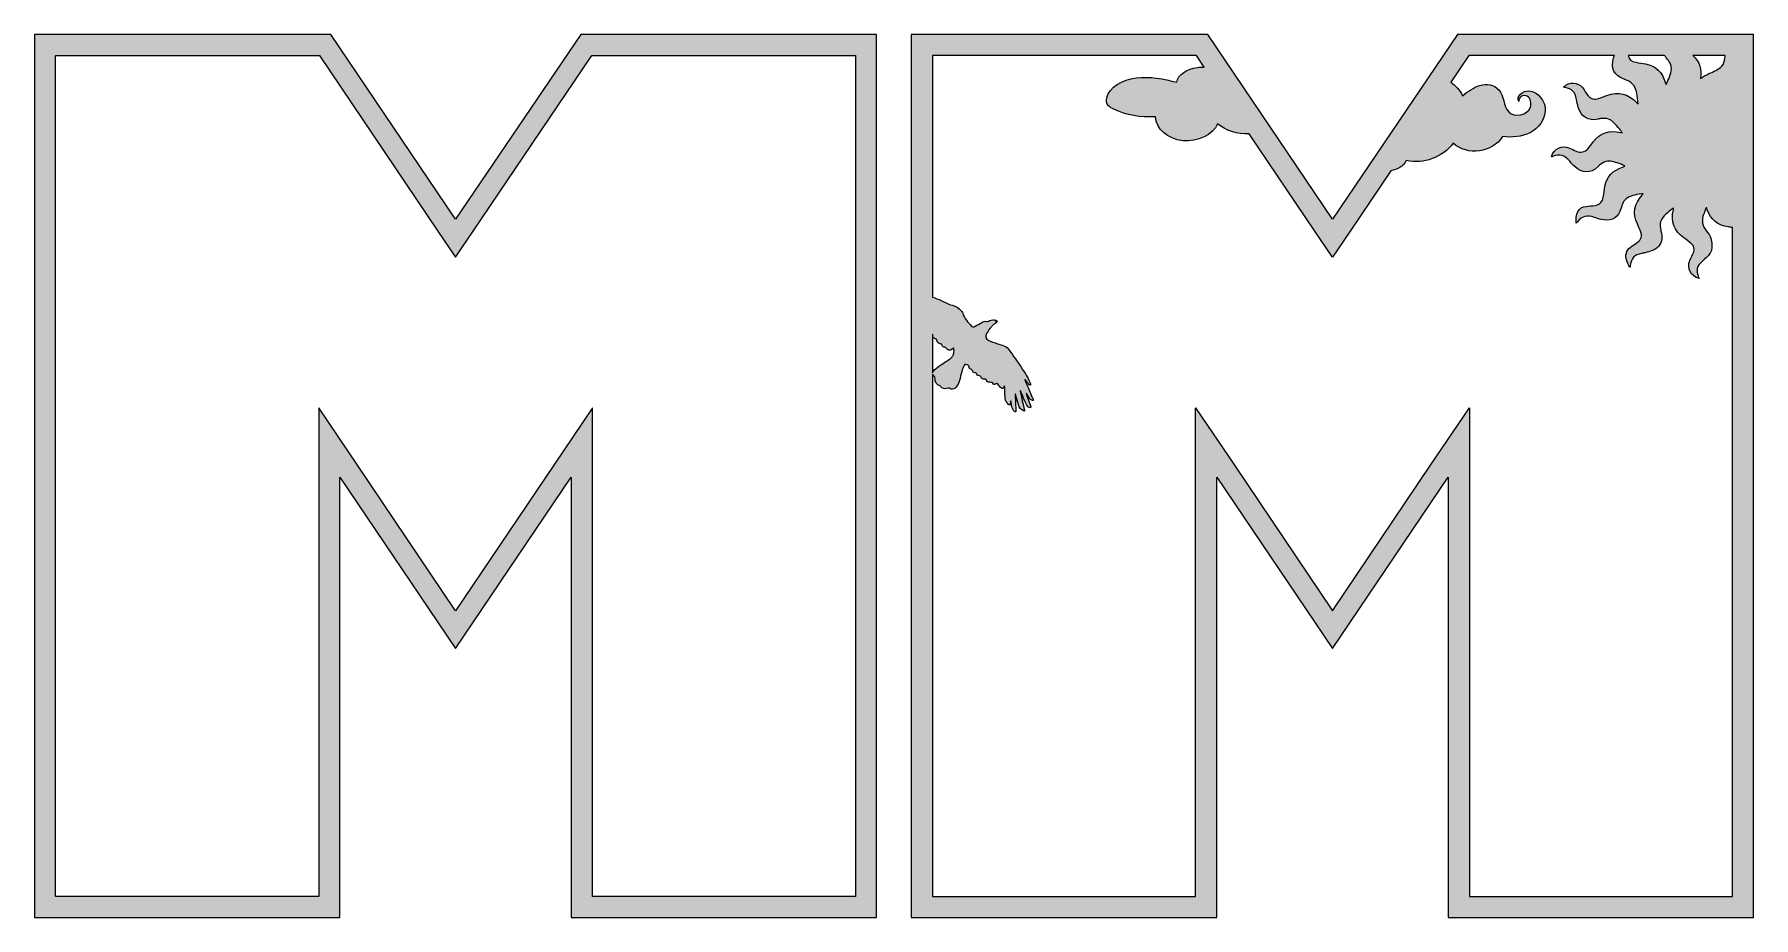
# Model space of a CAD drawing. Header units: millimetres. Extents: x 4 to 767, y -289 to -29.
# Drawn here: x 519.4 to 766.5, y -288.7 to -161.7 of the extents above; entities that cross this region are included whole.
import ezdxf

# ---------------------------------------------------------------- set-up
doc = ezdxf.new("R2010")
doc.units = ezdxf.units.MM
doc.header["$MEASUREMENT"] = 0
doc.layers.add('Layer 1', color=7, linetype='Continuous')
doc.layers.add('Layer 12', color=7, linetype='Continuous')

msp = doc.modelspace()

# ---------------------------------------------------------------- hatches: boundary and pattern name
at = {"layer": 'Layer 1'}
h = msp.add_hatch(color=1, dxfattribs=at)
h.dxf.hatch_style = 2
h.paths.add_polyline_path([(724, -161.7), (706, -188.26), (688.08, -161.7), (645.46, -161.7), (645.46, -288.69), (689.37, -288.69), (689.37, -225.36), (706, -250.01), (722.63, -225.36), (722.63, -288.69), (766.54, -288.69), (766.54, -161.7)])
edge = h.paths.add_edge_path()
edge.add_spline(control_points=[(762.46, -164.74), (762.46, -164.86), (762.45, -164.98), (762.42, -165.11), (762.35, -165.54), (762.28, -165.95), (761.97, -166.27), (761.48, -166.78), (760.76, -167.05), (760.13, -167.34), (759.7, -167.54), (759.29, -167.76), (758.92, -168.04), (759.13, -166.76), (758.8, -165.65), (757.8, -164.74), (757.8, -164.74), (762.46, -164.74), (762.46, -164.74)], knot_values=[0, 0, 0, 0, 1, 1, 1, 2, 2, 2, 3, 3, 3, 4, 4, 4, 5, 5, 5, 6, 6, 6, 6], degree=3, periodic=1)
edge = h.paths.add_edge_path()
edge.add_spline(control_points=[(753.73, -164.74), (753.83, -164.87), (753.94, -165), (754.04, -165.12), (754.4, -165.56), (754.75, -166.03), (754.72, -166.62), (754.69, -167.43), (754.35, -168.15), (753.95, -168.92), (753.9, -168.75), (753.88, -168.66), (753.85, -168.57), (753.39, -167.17), (752.51, -166.22), (751.01, -165.94), (750.54, -165.86), (750.08, -165.79), (749.61, -165.7), (748.95, -165.57), (748.63, -165.3), (748.5, -164.74), (748.5, -164.74), (753.73, -164.74), (753.73, -164.74)], knot_values=[0, 0, 0, 0, 1, 1, 1, 2, 2, 2, 3, 3, 3, 4, 4, 4, 5, 5, 5, 6, 6, 6, 7, 7, 7, 8, 8, 8, 8], degree=3, periodic=1)
edge = h.paths.add_edge_path()
edge.add_spline(control_points=[(648.75, -205.4), (648.84, -205.44), (648.93, -205.48), (649.03, -205.52), (649.11, -205.55), (649.15, -205.6), (649.15, -205.7), (649.15, -205.78), (649.18, -205.88), (649.23, -205.95), (649.35, -206.12), (649.53, -206.22), (649.74, -206.22), (649.8, -206.22), (649.88, -206.21), (649.87, -206.32), (649.86, -206.48), (650, -206.66), (650.15, -206.66), (650.31, -206.66), (650.4, -206.68), (650.51, -206.85), (650.7, -207.15), (651.02, -207.21), (651.33, -206.95), (651.39, -206.89), (651.44, -206.84), (651.52, -206.76), (651.55, -206.87), (651.56, -206.95), (651.59, -207.04), (651.66, -207.27), (651.56, -207.48), (651.52, -207.7), (651.49, -207.83), (651.42, -207.97), (651.33, -208.07), (651.22, -208.2), (651.08, -208.3), (650.94, -208.4), (650.48, -208.71), (650.01, -209.01), (649.55, -209.33), (649.22, -209.56), (648.9, -209.8), (648.64, -210.12), (648.57, -210.2), (648.53, -210.28), (648.51, -210.35), (648.51, -210.35), (648.51, -204.8), (648.51, -204.8), (648.58, -204.83), (648.57, -204.87), (648.55, -205.01), (648.5, -205.22), (648.56, -205.32), (648.75, -205.4)], knot_values=[0, 0, 0, 0, 1, 1, 1, 2, 2, 2, 3, 3, 3, 4, 4, 4, 5, 5, 5, 6, 6, 6, 7, 7, 7, 8, 8, 8, 9, 9, 9, 10, 10, 10, 11, 11, 11, 12, 12, 12, 13, 13, 13, 14, 14, 14, 15, 15, 15, 16, 16, 16, 17, 17, 17, 18, 18, 18, 19, 19, 19, 19], degree=3, periodic=1)
edge = h.paths.add_edge_path()
edge.add_spline(control_points=[(763.5, -285.65), (763.5, -285.65), (725.68, -285.65), (725.68, -285.65), (725.68, -285.65), (725.68, -225.36), (725.68, -225.36), (725.68, -225.36), (725.68, -215.4), (725.68, -215.4), (725.68, -215.4), (720.11, -223.66), (720.11, -223.66), (720.11, -223.66), (706, -244.56), (706, -244.56), (706, -244.56), (691.9, -223.66), (691.9, -223.66), (691.9, -223.66), (686.33, -215.4), (686.33, -215.4), (686.33, -215.4), (686.33, -225.36), (686.33, -225.36), (686.33, -225.36), (686.33, -285.65), (686.33, -285.65), (686.33, -285.65), (648.51, -285.65), (648.51, -285.65), (648.51, -285.65), (648.51, -210.54), (648.51, -210.54), (648.54, -210.64), (648.62, -210.74), (648.73, -210.83), (648.84, -210.93), (648.9, -211.02), (648.89, -211.17), (648.84, -211.69), (649.11, -212.08), (649.57, -212.21), (649.61, -212.22), (649.65, -212.28), (649.68, -212.32), (649.74, -212.38), (649.78, -212.48), (649.85, -212.51), (650.14, -212.65), (650.45, -212.7), (650.75, -212.56), (650.86, -212.5), (650.93, -212.52), (651.01, -212.6), (651.06, -212.65), (651.13, -212.7), (651.19, -212.7), (651.47, -212.73), (651.72, -212.64), (651.91, -212.41), (652.13, -212.14), (652.28, -211.82), (652.38, -211.48), (652.5, -211.05), (652.59, -210.61), (652.71, -210.18), (652.79, -209.87), (652.9, -209.56), (653.08, -209.29), (653.13, -209.2), (653.21, -209.14), (653.31, -209.17), (653.44, -209.2), (653.56, -209.24), (653.68, -209.29), (653.77, -209.34), (653.82, -209.42), (653.76, -209.53), (653.72, -209.6), (653.75, -209.66), (653.81, -209.71), (653.85, -209.73), (653.88, -209.76), (653.92, -209.78), (654.12, -209.84), (654.24, -209.98), (654.32, -210.17), (654.38, -210.32), (654.49, -210.37), (654.64, -210.33), (654.74, -210.31), (654.8, -210.33), (654.82, -210.45), (654.87, -210.69), (654.94, -210.75), (655.17, -210.76), (655.34, -210.77), (655.44, -210.84), (655.51, -211), (655.62, -211.24), (655.74, -211.3), (655.95, -211.27), (656.17, -211.23), (656.19, -211.24), (656.27, -211.46), (656.32, -211.59), (656.4, -211.69), (656.53, -211.7), (656.65, -211.72), (656.77, -211.73), (656.88, -211.73), (657, -211.72), (657.09, -211.75), (657.16, -211.86), (657.3, -212.09), (657.42, -212.1), (657.63, -211.96), (657.77, -211.86), (657.78, -211.87), (657.89, -212), (658.04, -212.18), (658.2, -212.36), (658.37, -212.54), (658.5, -212.68), (658.6, -212.66), (658.7, -212.5), (658.72, -212.45), (658.74, -212.4), (658.77, -212.36), (658.79, -212.32), (658.81, -212.29), (658.85, -212.23), (658.86, -212.28), (658.88, -212.3), (658.88, -212.33), (658.89, -212.5), (658.89, -212.68), (658.9, -212.86), (658.92, -213.25), (658.92, -213.65), (658.96, -214.04), (659, -214.4), (659.18, -214.7), (659.45, -214.93), (659.49, -214.98), (659.56, -214.99), (659.62, -215.02), (659.64, -214.96), (659.67, -214.89), (659.68, -214.83), (659.7, -214.78), (659.69, -214.72), (659.7, -214.67), (659.71, -214.59), (659.72, -214.52), (659.73, -214.45), (659.75, -214.45), (659.76, -214.45), (659.78, -214.45), (659.79, -214.49), (659.8, -214.53), (659.8, -214.57), (659.83, -214.78), (659.85, -215), (659.89, -215.21), (659.96, -215.5), (660.1, -215.73), (660.31, -215.92), (660.34, -215.95), (660.41, -215.98), (660.43, -215.96), (660.47, -215.94), (660.49, -215.87), (660.49, -215.83), (660.49, -215.58), (660.48, -215.33), (660.46, -215.08), (660.44, -214.57), (660.41, -214.05), (660.39, -213.53), (660.38, -213.5), (660.4, -213.48), (660.4, -213.45), (660.41, -213.45), (660.43, -213.45), (660.44, -213.45), (660.46, -213.51), (660.48, -213.58), (660.5, -213.65), (660.63, -214.08), (660.75, -214.52), (660.87, -214.95), (660.99, -215.36), (661.19, -215.69), (661.6, -215.84), (661.64, -215.85), (661.68, -215.84), (661.72, -215.85), (661.72, -215.81), (661.73, -215.77), (661.72, -215.73), (661.52, -214.82), (661.31, -213.92), (661.11, -213.01), (661.1, -212.97), (661.1, -212.93), (661.09, -212.89), (661.1, -212.89), (661.12, -212.88), (661.13, -212.88), (661.15, -212.93), (661.19, -212.98), (661.21, -213.04), (661.35, -213.41), (661.49, -213.78), (661.65, -214.14), (661.8, -214.48), (661.97, -214.81), (662.15, -215.14), (662.23, -215.29), (662.38, -215.34), (662.54, -215.34), (662.62, -215.35), (662.66, -215.31), (662.63, -215.22), (662.45, -214.7), (662.27, -214.18), (662.09, -213.67), (662.06, -213.56), (662.02, -213.46), (661.99, -213.35), (662, -213.35), (662.01, -213.34), (662.03, -213.33), (662.04, -213.36), (662.06, -213.39), (662.08, -213.42), (662.22, -213.65), (662.36, -213.88), (662.51, -214.1), (662.6, -214.22), (662.72, -214.31), (662.87, -214.34), (662.91, -214.35), (662.96, -214.34), (662.99, -214.32), (663.01, -214.3), (663, -214.24), (662.99, -214.21), (662.91, -214.02), (662.83, -213.84), (662.75, -213.65), (662.44, -212.92), (662.13, -212.2), (661.82, -211.47), (661.8, -211.43), (661.8, -211.39), (661.79, -211.35), (661.8, -211.35), (661.81, -211.34), (661.82, -211.34), (661.86, -211.4), (661.9, -211.46), (661.95, -211.52), (662.11, -211.71), (662.26, -211.89), (662.42, -212.07), (662.47, -212.11), (662.55, -212.11), (662.61, -212.13), (662.6, -212.07), (662.6, -212), (662.58, -211.94), (662.32, -211.26), (661.97, -210.63), (661.56, -210.03), (661.19, -209.48), (660.81, -208.92), (660.43, -208.37), (660.15, -207.95), (659.86, -207.54), (659.57, -207.13), (659.36, -206.84), (659.12, -206.59), (658.78, -206.48), (658.47, -206.37), (658.15, -206.27), (657.83, -206.17), (657.4, -206.03), (656.98, -205.92), (656.59, -205.7), (656.16, -205.45), (656.06, -205.16), (656.29, -204.72), (656.42, -204.46), (656.58, -204.23), (656.75, -204), (656.85, -203.86), (657, -203.76), (657.1, -203.62), (657.19, -203.48), (657.3, -203.41), (657.43, -203.33), (657.5, -203.3), (657.57, -203.25), (657.63, -203.2), (657.66, -203.17), (657.68, -203.13), (657.71, -203.09), (657.67, -203.07), (657.64, -203.05), (657.6, -203.03), (657.59, -203.03), (657.58, -203.01), (657.57, -203), (657.58, -202.99), (657.58, -202.98), (657.58, -202.97), (657.66, -202.98), (657.74, -202.99), (657.81, -203), (657.82, -202.98), (657.83, -202.96), (657.84, -202.94), (657.76, -202.89), (657.69, -202.81), (657.6, -202.78), (657.31, -202.68), (657.01, -202.74), (656.74, -202.86), (656.59, -202.94), (656.45, -202.99), (656.28, -202.96), (656.04, -202.92), (655.81, -203), (655.59, -203.12), (655.28, -203.29), (654.97, -203.48), (654.66, -203.67), (654.41, -203.82), (654.29, -203.81), (654.08, -203.6), (653.9, -203.41), (653.73, -203.21), (653.56, -203.01), (653.3, -202.71), (653.09, -202.37), (652.93, -202), (652.85, -201.8), (652.76, -201.59), (652.62, -201.43), (652.29, -201.03), (651.86, -200.78), (651.38, -200.64), (651.24, -200.6), (651.09, -200.6), (650.96, -200.53), (650.16, -200.15), (649.35, -199.76), (648.51, -199.47), (648.51, -199.47), (648.51, -164.74), (648.51, -164.74), (648.51, -164.74), (686.46, -164.74), (686.46, -164.74), (686.46, -164.74), (687.57, -166.4), (687.57, -166.4), (687.24, -166.39), (686.91, -166.41), (686.57, -166.45), (685.15, -166.63), (683.76, -167.46), (683.62, -168.57), (681.72, -168.11), (679.73, -167.7), (677.77, -167.95), (675.81, -168.21), (673.89, -169.28), (673.56, -170.8), (673.47, -171.2), (673.51, -171.65), (673.82, -171.99), (674.01, -172.19), (674.29, -172.34), (674.58, -172.47), (676.36, -173.29), (678.48, -173.68), (680.55, -173.55), (680.59, -175.21), (682.35, -176.75), (684.48, -176.98), (686.6, -177.22), (688.85, -176.13), (689.49, -174.54), (690.61, -175.54), (692.35, -176.09), (694.05, -176), (694.05, -176), (703.48, -189.97), (703.48, -189.97), (703.48, -189.97), (706, -193.71), (706, -193.71), (706, -193.71), (708.53, -189.97), (708.53, -189.97), (708.53, -189.97), (714.4, -181.3), (714.4, -181.3), (715.35, -181.11), (716.18, -180.69), (716.61, -179.83), (719.09, -180.4), (721.85, -179.38), (723.36, -177.34), (725.35, -179.22), (729.04, -178.72), (730.45, -176.38), (731.79, -176.55), (733.21, -176.45), (734.41, -175.83), (735.61, -175.21), (736.56, -173.99), (736.59, -172.64), (736.63, -171.28), (735.58, -169.91), (734.23, -169.82), (733.38, -169.77), (732.38, -170.59), (732.78, -171.35), (732.65, -170.77), (733.46, -170.3), (733.99, -170.59), (734.51, -170.88), (734.65, -171.61), (734.45, -172.17), (734.02, -173.36), (732.21, -173.74), (731.34, -172.82), (730.55, -171.97), (730.68, -170.54), (729.91, -169.66), (729.27, -168.92), (728.15, -168.77), (727.21, -169.04), (726.27, -169.31), (725.47, -169.92), (724.69, -170.51), (724.32, -169.68), (723.72, -169.04), (723.01, -168.58), (723.01, -168.58), (725.61, -164.74), (725.61, -164.74), (725.61, -164.74), (746.53, -164.74), (746.53, -164.74), (746.49, -164.86), (746.45, -164.98), (746.41, -165.09), (745.96, -166.54), (746.49, -167.63), (747.92, -168.12), (748.92, -168.47), (749.6, -169.05), (749.74, -170.14), (749.8, -170.65), (749.88, -171.16), (749.96, -171.67), (749.82, -171.63), (749.77, -171.57), (749.72, -171.51), (748.5, -170.2), (747.11, -169.87), (745.44, -170.48), (745.04, -170.63), (744.65, -170.81), (744.24, -170.93), (743.69, -171.11), (743.07, -170.94), (742.71, -170.47), (742.45, -170.13), (742.24, -169.75), (741.99, -169.4), (741.34, -168.52), (739.99, -168.45), (739.22, -169.27), (739.28, -169.29), (739.33, -169.31), (739.38, -169.32), (740.51, -169.55), (740.87, -169.93), (741.09, -171.06), (741.17, -171.43), (741.22, -171.81), (741.33, -172.17), (741.74, -173.49), (742.77, -174.27), (744.19, -173.87), (744.34, -173.82), (744.5, -173.81), (744.66, -173.79), (745.38, -173.71), (746.02, -173.88), (746.51, -174.45), (746.75, -174.73), (747.01, -175), (747.25, -175.28), (747.39, -175.44), (747.5, -175.62), (747.67, -175.85), (747.52, -175.83), (747.47, -175.82), (747.42, -175.81), (745.8, -175.44), (744.46, -175.83), (743.46, -177.17), (743.22, -177.49), (742.98, -177.82), (742.71, -178.13), (742.31, -178.6), (741.62, -178.76), (741.05, -178.5), (740.72, -178.35), (740.4, -178.19), (740.07, -178.04), (738.99, -177.54), (737.79, -178.12), (737.5, -179.3), (737.55, -179.29), (737.59, -179.28), (737.63, -179.26), (738.77, -178.85), (739.33, -179.01), (740.12, -179.94), (740.35, -180.21), (740.57, -180.48), (740.83, -180.71), (741.88, -181.62), (743.08, -181.81), (744.18, -180.7), (744.43, -180.45), (744.75, -180.26), (745.06, -180.09), (745.68, -179.74), (746.31, -179.99), (746.92, -180.18), (747.3, -180.29), (747.67, -180.46), (748.05, -180.61), (747.91, -180.72), (747.81, -180.75), (747.7, -180.78), (746.36, -181.24), (745.41, -182.07), (745.16, -183.53), (745.07, -184.06), (745.03, -184.59), (744.94, -185.12), (744.84, -185.73), (744.37, -186.22), (743.76, -186.3), (743.33, -186.36), (742.89, -186.37), (742.45, -186.43), (741.95, -186.49), (741.51, -186.7), (741.29, -187.17), (741.04, -187.68), (740.99, -188.23), (741.05, -188.84), (741.12, -188.75), (741.17, -188.71), (741.21, -188.66), (741.96, -187.77), (742.55, -187.63), (743.67, -188.03), (744.12, -188.19), (744.58, -188.32), (745.04, -188.38), (746.28, -188.53), (747.12, -187.95), (747.46, -186.77), (747.64, -186.17), (747.83, -185.55), (748.41, -185.21), (749.08, -184.81), (749.85, -184.71), (750.68, -184.6), (750.59, -184.71), (750.55, -184.76), (750.5, -184.81), (749.39, -186.05), (749.13, -187.42), (749.83, -188.96), (749.99, -189.31), (750.15, -189.65), (750.28, -190.01), (750.55, -190.73), (750.43, -191.16), (749.82, -191.62), (749.49, -191.87), (749.14, -192.08), (748.81, -192.33), (748.26, -192.74), (748.04, -193.48), (748.27, -194.13), (748.39, -194.48), (748.57, -194.82), (748.72, -195.16), (748.72, -195.16), (748.78, -195.19), (748.78, -195.19), (748.79, -195.11), (748.81, -195.02), (748.82, -194.93), (748.97, -193.85), (749.38, -193.42), (750.46, -193.19), (750.63, -193.16), (750.8, -193.14), (750.96, -193.1), (751.3, -193), (751.66, -192.93), (751.98, -192.79), (752.71, -192.46), (753.28, -191.96), (753.35, -191.11), (753.38, -190.74), (753.3, -190.36), (753.23, -189.99), (753.12, -189.4), (753.01, -188.79), (753.35, -188.26), (753.77, -187.62), (754.36, -187.13), (755.04, -186.67), (755.03, -186.79), (755.02, -186.85), (755.01, -186.92), (754.63, -188.58), (755.09, -189.93), (756.51, -190.94), (756.9, -191.22), (757.28, -191.52), (757.63, -191.83), (757.95, -192.12), (758.07, -192.56), (757.93, -192.95), (757.78, -193.38), (757.58, -193.79), (757.39, -194.21), (756.89, -195.32), (757.47, -196.49), (758.75, -196.81), (758.7, -196.73), (758.66, -196.68), (758.64, -196.63), (758.23, -195.6), (758.36, -195.05), (759.18, -194.3), (759.98, -193.57), (760.98, -193.03), (760.38, -191.02), (760.27, -190.63), (760.06, -190.28), (759.78, -189.98), (759.14, -189.27), (759.02, -188.43), (759.38, -187.51), (759.49, -187.22), (759.59, -186.92), (759.7, -186.63), (759.73, -186.63), (759.77, -186.63), (759.8, -186.63), (759.83, -186.73), (759.84, -186.83), (759.87, -186.93), (760.39, -188.35), (761.39, -189.19), (762.92, -189.39), (763.11, -189.42), (763.3, -189.44), (763.5, -189.47), (763.5, -189.47), (763.5, -285.65), (763.5, -285.65)], knot_values=[0, 0, 0, 0, 1, 1, 1, 2, 2, 2, 3, 3, 3, 4, 4, 4, 5, 5, 5, 6, 6, 6, 7, 7, 7, 8, 8, 8, 9, 9, 9, 10, 10, 10, 11, 11, 11, 12, 12, 12, 13, 13, 13, 14, 14, 14, 15, 15, 15, 16, 16, 16, 17, 17, 17, 18, 18, 18, 19, 19, 19, 20, 20, 20, 21, 21, 21, 22, 22, 22, 23, 23, 23, 24, 24, 24, 25, 25, 25, 26, 26, 26, 27, 27, 27, 28, 28, 28, 29, 29, 29, 30, 30, 30, 31, 31, 31, 32, 32, 32, 33, 33, 33, 34, 34, 34, 35, 35, 35, 36, 36, 36, 37, 37, 37, 38, 38, 38, 39, 39, 39, 40, 40, 40, 41, 41, 41, 42, 42, 42, 43, 43, 43, 44, 44, 44, 45, 45, 45, 46, 46, 46, 47, 47, 47, 48, 48, 48, 49, 49, 49, 50, 50, 50, 51, 51, 51, 52, 52, 52, 53, 53, 53, 54, 54, 54, 55, 55, 55, 56, 56, 56, 57, 57, 57, 58, 58, 58, 59, 59, 59, 60, 60, 60, 61, 61, 61, 62, 62, 62, 63, 63, 63, 64, 64, 64, 65, 65, 65, 66, 66, 66, 67, 67, 67, 68, 68, 68, 69, 69, 69, 70, 70, 70, 71, 71, 71, 72, 72, 72, 73, 73, 73, 74, 74, 74, 75, 75, 75, 76, 76, 76, 77, 77, 77, 78, 78, 78, 79, 79, 79, 80, 80, 80, 81, 81, 81, 82, 82, 82, 83, 83, 83, 84, 84, 84, 85, 85, 85, 86, 86, 86, 87, 87, 87, 88, 88, 88, 89, 89, 89, 90, 90, 90, 91, 91, 91, 92, 92, 92, 93, 93, 93, 94, 94, 94, 95, 95, 95, 96, 96, 96, 97, 97, 97, 98, 98, 98, 99, 99, 99, 100, 100, 100, 101, 101, 101, 102, 102, 102, 103, 103, 103, 104, 104, 104, 105, 105, 105, 106, 106, 106, 107, 107, 107, 108, 108, 108, 109, 109, 109, 110, 110, 110, 111, 111, 111, 112, 112, 112, 113, 113, 113, 114, 114, 114, 115, 115, 115, 116, 116, 116, 117, 117, 117, 118, 118, 118, 119, 119, 119, 120, 120, 120, 121, 121, 121, 122, 122, 122, 123, 123, 123, 124, 124, 124, 125, 125, 125, 126, 126, 126, 127, 127, 127, 128, 128, 128, 129, 129, 129, 130, 130, 130, 131, 131, 131, 132, 132, 132, 133, 133, 133, 134, 134, 134, 135, 135, 135, 136, 136, 136, 137, 137, 137, 138, 138, 138, 139, 139, 139, 140, 140, 140, 141, 141, 141, 142, 142, 142, 143, 143, 143, 144, 144, 144, 145, 145, 145, 146, 146, 146, 147, 147, 147, 148, 148, 148, 149, 149, 149, 150, 150, 150, 151, 151, 151, 152, 152, 152, 153, 153, 153, 154, 154, 154, 155, 155, 155, 156, 156, 156, 157, 157, 157, 158, 158, 158, 159, 159, 159, 160, 160, 160, 161, 161, 161, 162, 162, 162, 163, 163, 163, 164, 164, 164, 165, 165, 165, 166, 166, 166, 167, 167, 167, 168, 168, 168, 169, 169, 169, 170, 170, 170, 171, 171, 171, 172, 172, 172, 173, 173, 173, 174, 174, 174, 175, 175, 175, 176, 176, 176, 177, 177, 177, 178, 178, 178, 179, 179, 179, 180, 180, 180, 181, 181, 181, 182, 182, 182, 183, 183, 183, 184, 184, 184, 185, 185, 185, 186, 186, 186, 187, 187, 187, 188, 188, 188, 189, 189, 189, 190, 190, 190, 191, 191, 191, 192, 192, 192, 193, 193, 193, 194, 194, 194, 195, 195, 195, 196, 196, 196, 197, 197, 197, 198, 198, 198, 199, 199, 199, 200, 200, 200, 201, 201, 201, 202, 202, 202, 203, 203, 203, 204, 204, 204, 205, 205, 205, 206, 206, 206, 207, 207, 207, 208, 208, 208, 209, 209, 209, 210, 210, 210, 211, 211, 211, 212, 212, 212, 213, 213, 213, 214, 214, 214, 215, 215, 215, 216, 216, 216, 217, 217, 217, 218, 218, 218, 219, 219, 219, 220, 220, 220, 221, 221, 221, 222, 222, 222, 223, 223, 223, 224, 224, 224, 225, 225, 225, 226, 226, 226, 227, 227, 227, 228, 228, 228, 229, 229, 229, 230, 230, 230, 230], degree=3, periodic=1)
at = {"layer": 'Layer 12'}
h = msp.add_hatch(color=2, dxfattribs=at)
h.dxf.hatch_style = 2
h.paths.add_polyline_path([(597.94, -161.7), (579.94, -188.26), (562.01, -161.7), (519.4, -161.7), (519.4, -288.69), (563.31, -288.69), (563.31, -225.36), (579.94, -250.01), (596.57, -225.36), (596.57, -288.69), (640.48, -288.69), (640.48, -161.7)])
h.paths.add_polyline_path([(637.44, -285.65), (599.62, -285.65), (599.62, -225.36), (599.62, -215.4), (594.05, -223.66), (579.94, -244.56), (565.84, -223.66), (560.27, -215.4), (560.27, -225.36), (560.27, -285.65), (522.45, -285.65), (522.45, -164.74), (560.39, -164.74), (577.42, -189.97), (579.94, -193.71), (582.47, -189.97), (599.55, -164.74), (637.44, -164.74)])

# ---------------------------------------------------------------- linework, layer by layer
at = {"layer": 'Layer 1', "lineweight": 0}
msp.add_lwpolyline([(724, -161.7), (706, -188.26), (688.08, -161.7), (645.46, -161.7), (645.46, -288.69), (689.37, -288.69), (689.37, -225.36), (706, -250.01), (722.63, -225.36), (722.63, -288.69), (766.54, -288.69), (766.54, -161.7), (724, -161.7)], dxfattribs=at)
for points, knots in [([(763.5, -285.65), (763.5, -285.65), (725.68, -285.65), (725.68, -285.65), (725.68, -285.65), (725.68, -225.36), (725.68, -225.36), (725.68, -225.36), (725.68, -215.4), (725.68, -215.4), (725.68, -215.4), (720.11, -223.66), (720.11, -223.66), (720.11, -223.66), (706, -244.56), (706, -244.56), (706, -244.56), (691.9, -223.66), (691.9, -223.66), (691.9, -223.66), (686.33, -215.4), (686.33, -215.4), (686.33, -215.4), (686.33, -225.36), (686.33, -225.36), (686.33, -225.36), (686.33, -285.65), (686.33, -285.65), (686.33, -285.65), (648.51, -285.65), (648.51, -285.65), (648.51, -285.65), (648.51, -210.54), (648.51, -210.54), (648.54, -210.64), (648.62, -210.74), (648.73, -210.83), (648.84, -210.93), (648.9, -211.02), (648.89, -211.17), (648.84, -211.69), (649.11, -212.08), (649.57, -212.21), (649.61, -212.22), (649.65, -212.28), (649.68, -212.32), (649.74, -212.38), (649.78, -212.48), (649.85, -212.51), (650.14, -212.65), (650.45, -212.7), (650.75, -212.56), (650.86, -212.5), (650.93, -212.52), (651.01, -212.6), (651.06, -212.65), (651.13, -212.7), (651.19, -212.7), (651.47, -212.73), (651.72, -212.64), (651.91, -212.41), (652.13, -212.14), (652.28, -211.82), (652.38, -211.48), (652.5, -211.05), (652.59, -210.61), (652.71, -210.18), (652.79, -209.87), (652.9, -209.56), (653.08, -209.29), (653.13, -209.2), (653.21, -209.14), (653.31, -209.17), (653.44, -209.2), (653.56, -209.24), (653.68, -209.29), (653.77, -209.34), (653.82, -209.42), (653.76, -209.53), (653.72, -209.6), (653.75, -209.66), (653.81, -209.71), (653.85, -209.73), (653.88, -209.76), (653.92, -209.78), (654.12, -209.84), (654.24, -209.98), (654.32, -210.17), (654.38, -210.32), (654.49, -210.37), (654.64, -210.33), (654.74, -210.31), (654.8, -210.33), (654.82, -210.45), (654.87, -210.69), (654.94, -210.75), (655.17, -210.76), (655.34, -210.77), (655.44, -210.84), (655.51, -211), (655.62, -211.24), (655.74, -211.3), (655.95, -211.27), (656.17, -211.23), (656.19, -211.24), (656.27, -211.46), (656.32, -211.59), (656.4, -211.69), (656.53, -211.7), (656.65, -211.72), (656.77, -211.73), (656.88, -211.73), (657, -211.72), (657.09, -211.75), (657.16, -211.86), (657.3, -212.09), (657.42, -212.1), (657.63, -211.96), (657.77, -211.86), (657.78, -211.87), (657.89, -212), (658.04, -212.18), (658.2, -212.36), (658.37, -212.54), (658.5, -212.68), (658.6, -212.66), (658.7, -212.5), (658.72, -212.45), (658.74, -212.4), (658.77, -212.36), (658.79, -212.32), (658.81, -212.29), (658.85, -212.23), (658.86, -212.28), (658.88, -212.3), (658.88, -212.33), (658.89, -212.5), (658.89, -212.68), (658.9, -212.86), (658.92, -213.25), (658.92, -213.65), (658.96, -214.04), (659, -214.4), (659.18, -214.7), (659.45, -214.93), (659.49, -214.98), (659.56, -214.99), (659.62, -215.02), (659.64, -214.96), (659.67, -214.89), (659.68, -214.83), (659.7, -214.78), (659.69, -214.72), (659.7, -214.67), (659.71, -214.59), (659.72, -214.52), (659.73, -214.45), (659.75, -214.45), (659.76, -214.45), (659.78, -214.45), (659.79, -214.49), (659.8, -214.53), (659.8, -214.57), (659.83, -214.78), (659.85, -215), (659.89, -215.21), (659.96, -215.5), (660.1, -215.73), (660.31, -215.92), (660.34, -215.95), (660.41, -215.98), (660.43, -215.96), (660.47, -215.94), (660.49, -215.87), (660.49, -215.83), (660.49, -215.58), (660.48, -215.33), (660.46, -215.08), (660.44, -214.57), (660.41, -214.05), (660.39, -213.53), (660.38, -213.5), (660.4, -213.48), (660.4, -213.45), (660.41, -213.45), (660.43, -213.45), (660.44, -213.45), (660.46, -213.51), (660.48, -213.58), (660.5, -213.65), (660.63, -214.08), (660.75, -214.52), (660.87, -214.95), (660.99, -215.36), (661.19, -215.69), (661.6, -215.84), (661.64, -215.85), (661.68, -215.84), (661.72, -215.85), (661.72, -215.81), (661.73, -215.77), (661.72, -215.73), (661.52, -214.82), (661.31, -213.92), (661.11, -213.01), (661.1, -212.97), (661.1, -212.93), (661.09, -212.89), (661.1, -212.89), (661.12, -212.88), (661.13, -212.88), (661.15, -212.93), (661.19, -212.98), (661.21, -213.04), (661.35, -213.41), (661.49, -213.78), (661.65, -214.14), (661.8, -214.48), (661.97, -214.81), (662.15, -215.14), (662.23, -215.29), (662.38, -215.34), (662.54, -215.34), (662.62, -215.35), (662.66, -215.31), (662.63, -215.22), (662.45, -214.7), (662.27, -214.18), (662.09, -213.67), (662.06, -213.56), (662.02, -213.46), (661.99, -213.35), (662, -213.35), (662.01, -213.34), (662.03, -213.33), (662.04, -213.36), (662.06, -213.39), (662.08, -213.42), (662.22, -213.65), (662.36, -213.88), (662.51, -214.1), (662.6, -214.22), (662.72, -214.31), (662.87, -214.34), (662.91, -214.35), (662.96, -214.34), (662.99, -214.32), (663.01, -214.3), (663, -214.24), (662.99, -214.21), (662.91, -214.02), (662.83, -213.84), (662.75, -213.65), (662.44, -212.92), (662.13, -212.2), (661.82, -211.47), (661.8, -211.43), (661.8, -211.39), (661.79, -211.35), (661.8, -211.35), (661.81, -211.34), (661.82, -211.34), (661.86, -211.4), (661.9, -211.46), (661.95, -211.52), (662.11, -211.71), (662.26, -211.89), (662.42, -212.07), (662.47, -212.11), (662.55, -212.11), (662.61, -212.13), (662.6, -212.07), (662.6, -212), (662.58, -211.94), (662.32, -211.26), (661.97, -210.63), (661.56, -210.03), (661.19, -209.48), (660.81, -208.92), (660.43, -208.37), (660.15, -207.95), (659.86, -207.54), (659.57, -207.13), (659.36, -206.84), (659.12, -206.59), (658.78, -206.48), (658.47, -206.37), (658.15, -206.27), (657.83, -206.17), (657.4, -206.03), (656.98, -205.92), (656.59, -205.7), (656.16, -205.45), (656.06, -205.16), (656.29, -204.72), (656.42, -204.46), (656.58, -204.23), (656.75, -204), (656.85, -203.86), (657, -203.76), (657.1, -203.62), (657.19, -203.48), (657.3, -203.41), (657.43, -203.33), (657.5, -203.3), (657.57, -203.25), (657.63, -203.2), (657.66, -203.17), (657.68, -203.13), (657.71, -203.09), (657.67, -203.07), (657.64, -203.05), (657.6, -203.03), (657.59, -203.03), (657.58, -203.01), (657.57, -203), (657.58, -202.99), (657.58, -202.98), (657.58, -202.97), (657.66, -202.98), (657.74, -202.99), (657.81, -203), (657.82, -202.98), (657.83, -202.96), (657.84, -202.94), (657.76, -202.89), (657.69, -202.81), (657.6, -202.78), (657.31, -202.68), (657.01, -202.74), (656.74, -202.86), (656.59, -202.94), (656.45, -202.99), (656.28, -202.96), (656.04, -202.92), (655.81, -203), (655.59, -203.12), (655.28, -203.29), (654.97, -203.48), (654.66, -203.67), (654.41, -203.82), (654.29, -203.81), (654.08, -203.6), (653.9, -203.41), (653.73, -203.21), (653.56, -203.01), (653.3, -202.71), (653.09, -202.37), (652.93, -202), (652.85, -201.8), (652.76, -201.59), (652.62, -201.43), (652.29, -201.03), (651.86, -200.78), (651.38, -200.64), (651.24, -200.6), (651.09, -200.6), (650.96, -200.53), (650.16, -200.15), (649.35, -199.76), (648.51, -199.47), (648.51, -199.47), (648.51, -164.74), (648.51, -164.74), (648.51, -164.74), (686.46, -164.74), (686.46, -164.74), (686.46, -164.74), (687.57, -166.4), (687.57, -166.4), (687.24, -166.39), (686.91, -166.41), (686.57, -166.45), (685.15, -166.63), (683.76, -167.46), (683.62, -168.57), (681.72, -168.11), (679.73, -167.7), (677.77, -167.95), (675.81, -168.21), (673.89, -169.28), (673.56, -170.8), (673.47, -171.2), (673.51, -171.65), (673.82, -171.99), (674.01, -172.19), (674.29, -172.34), (674.58, -172.47), (676.36, -173.29), (678.48, -173.68), (680.55, -173.55), (680.59, -175.21), (682.35, -176.75), (684.48, -176.98), (686.6, -177.22), (688.85, -176.13), (689.49, -174.54), (690.61, -175.54), (692.35, -176.09), (694.05, -176), (694.05, -176), (703.48, -189.97), (703.48, -189.97), (703.48, -189.97), (706, -193.71), (706, -193.71), (706, -193.71), (708.53, -189.97), (708.53, -189.97), (708.53, -189.97), (714.4, -181.3), (714.4, -181.3), (715.35, -181.11), (716.18, -180.69), (716.61, -179.83), (719.09, -180.4), (721.85, -179.38), (723.36, -177.34), (725.35, -179.22), (729.04, -178.72), (730.45, -176.38), (731.79, -176.55), (733.21, -176.45), (734.41, -175.83), (735.61, -175.21), (736.56, -173.99), (736.59, -172.64), (736.63, -171.28), (735.58, -169.91), (734.23, -169.82), (733.38, -169.77), (732.38, -170.59), (732.78, -171.35), (732.65, -170.77), (733.46, -170.3), (733.99, -170.59), (734.51, -170.88), (734.65, -171.61), (734.45, -172.17), (734.02, -173.36), (732.21, -173.74), (731.34, -172.82), (730.55, -171.97), (730.68, -170.54), (729.91, -169.66), (729.27, -168.92), (728.15, -168.77), (727.21, -169.04), (726.27, -169.31), (725.47, -169.92), (724.69, -170.51), (724.32, -169.68), (723.72, -169.04), (723.01, -168.58), (723.01, -168.58), (725.61, -164.74), (725.61, -164.74), (725.61, -164.74), (746.53, -164.74), (746.53, -164.74), (746.49, -164.86), (746.45, -164.98), (746.41, -165.09), (745.96, -166.54), (746.49, -167.63), (747.92, -168.12), (748.92, -168.47), (749.6, -169.05), (749.74, -170.14), (749.8, -170.65), (749.88, -171.16), (749.96, -171.67), (749.82, -171.63), (749.77, -171.57), (749.72, -171.51), (748.5, -170.2), (747.11, -169.87), (745.44, -170.48), (745.04, -170.63), (744.65, -170.81), (744.24, -170.93), (743.69, -171.11), (743.07, -170.94), (742.71, -170.47), (742.45, -170.13), (742.24, -169.75), (741.99, -169.4), (741.34, -168.52), (739.99, -168.45), (739.22, -169.27), (739.28, -169.29), (739.33, -169.31), (739.38, -169.32), (740.51, -169.55), (740.87, -169.93), (741.09, -171.06), (741.17, -171.43), (741.22, -171.81), (741.33, -172.17), (741.74, -173.49), (742.77, -174.27), (744.19, -173.87), (744.34, -173.82), (744.5, -173.81), (744.66, -173.79), (745.38, -173.71), (746.02, -173.88), (746.51, -174.45), (746.75, -174.73), (747.01, -175), (747.25, -175.28), (747.39, -175.44), (747.5, -175.62), (747.67, -175.85), (747.52, -175.83), (747.47, -175.82), (747.42, -175.81), (745.8, -175.44), (744.46, -175.83), (743.46, -177.17), (743.22, -177.49), (742.98, -177.82), (742.71, -178.13), (742.31, -178.6), (741.62, -178.76), (741.05, -178.5), (740.72, -178.35), (740.4, -178.19), (740.07, -178.04), (738.99, -177.54), (737.79, -178.12), (737.5, -179.3), (737.55, -179.29), (737.59, -179.28), (737.63, -179.26), (738.77, -178.85), (739.33, -179.01), (740.12, -179.94), (740.35, -180.21), (740.57, -180.48), (740.83, -180.71), (741.88, -181.62), (743.08, -181.81), (744.18, -180.7), (744.43, -180.45), (744.75, -180.26), (745.06, -180.09), (745.68, -179.74), (746.31, -179.99), (746.92, -180.18), (747.3, -180.29), (747.67, -180.46), (748.05, -180.61), (747.91, -180.72), (747.81, -180.75), (747.7, -180.78), (746.36, -181.24), (745.41, -182.07), (745.16, -183.53), (745.07, -184.06), (745.03, -184.59), (744.94, -185.12), (744.84, -185.73), (744.37, -186.22), (743.76, -186.3), (743.33, -186.36), (742.89, -186.37), (742.45, -186.43), (741.95, -186.49), (741.51, -186.7), (741.29, -187.17), (741.04, -187.68), (740.99, -188.23), (741.05, -188.84), (741.12, -188.75), (741.17, -188.71), (741.21, -188.66), (741.96, -187.77), (742.55, -187.63), (743.67, -188.03), (744.12, -188.19), (744.58, -188.32), (745.04, -188.38), (746.28, -188.53), (747.12, -187.95), (747.46, -186.77), (747.64, -186.17), (747.83, -185.55), (748.41, -185.21), (749.08, -184.81), (749.85, -184.71), (750.68, -184.6), (750.59, -184.71), (750.55, -184.76), (750.5, -184.81), (749.39, -186.05), (749.13, -187.42), (749.83, -188.96), (749.99, -189.31), (750.15, -189.65), (750.28, -190.01), (750.55, -190.73), (750.43, -191.16), (749.82, -191.62), (749.49, -191.87), (749.14, -192.08), (748.81, -192.33), (748.26, -192.74), (748.04, -193.48), (748.27, -194.13), (748.39, -194.48), (748.57, -194.82), (748.72, -195.16), (748.72, -195.16), (748.78, -195.19), (748.78, -195.19), (748.79, -195.11), (748.81, -195.02), (748.82, -194.93), (748.97, -193.85), (749.38, -193.42), (750.46, -193.19), (750.63, -193.16), (750.8, -193.14), (750.96, -193.1), (751.3, -193), (751.66, -192.93), (751.98, -192.79), (752.71, -192.46), (753.28, -191.96), (753.35, -191.11), (753.38, -190.74), (753.3, -190.36), (753.23, -189.99), (753.12, -189.4), (753.01, -188.79), (753.35, -188.26), (753.77, -187.62), (754.36, -187.13), (755.04, -186.67), (755.03, -186.79), (755.02, -186.85), (755.01, -186.92), (754.63, -188.58), (755.09, -189.93), (756.51, -190.94), (756.9, -191.22), (757.28, -191.52), (757.63, -191.83), (757.95, -192.12), (758.07, -192.56), (757.93, -192.95), (757.78, -193.38), (757.58, -193.79), (757.39, -194.21), (756.89, -195.32), (757.47, -196.49), (758.75, -196.81), (758.7, -196.73), (758.66, -196.68), (758.64, -196.63), (758.23, -195.6), (758.36, -195.05), (759.18, -194.3), (759.98, -193.57), (760.98, -193.03), (760.38, -191.02), (760.27, -190.63), (760.06, -190.28), (759.78, -189.98), (759.14, -189.27), (759.02, -188.43), (759.38, -187.51), (759.49, -187.22), (759.59, -186.92), (759.7, -186.63), (759.73, -186.63), (759.77, -186.63), (759.8, -186.63), (759.83, -186.73), (759.84, -186.83), (759.87, -186.93), (760.39, -188.35), (761.39, -189.19), (762.92, -189.39), (763.11, -189.42), (763.3, -189.44), (763.5, -189.47), (763.5, -189.47), (763.5, -285.65), (763.5, -285.65)], [0, 0, 0, 0, 1, 1, 1, 2, 2, 2, 3, 3, 3, 4, 4, 4, 5, 5, 5, 6, 6, 6, 7, 7, 7, 8, 8, 8, 9, 9, 9, 10, 10, 10, 11, 11, 11, 12, 12, 12, 13, 13, 13, 14, 14, 14, 15, 15, 15, 16, 16, 16, 17, 17, 17, 18, 18, 18, 19, 19, 19, 20, 20, 20, 21, 21, 21, 22, 22, 22, 23, 23, 23, 24, 24, 24, 25, 25, 25, 26, 26, 26, 27, 27, 27, 28, 28, 28, 29, 29, 29, 30, 30, 30, 31, 31, 31, 32, 32, 32, 33, 33, 33, 34, 34, 34, 35, 35, 35, 36, 36, 36, 37, 37, 37, 38, 38, 38, 39, 39, 39, 40, 40, 40, 41, 41, 41, 42, 42, 42, 43, 43, 43, 44, 44, 44, 45, 45, 45, 46, 46, 46, 47, 47, 47, 48, 48, 48, 49, 49, 49, 50, 50, 50, 51, 51, 51, 52, 52, 52, 53, 53, 53, 54, 54, 54, 55, 55, 55, 56, 56, 56, 57, 57, 57, 58, 58, 58, 59, 59, 59, 60, 60, 60, 61, 61, 61, 62, 62, 62, 63, 63, 63, 64, 64, 64, 65, 65, 65, 66, 66, 66, 67, 67, 67, 68, 68, 68, 69, 69, 69, 70, 70, 70, 71, 71, 71, 72, 72, 72, 73, 73, 73, 74, 74, 74, 75, 75, 75, 76, 76, 76, 77, 77, 77, 78, 78, 78, 79, 79, 79, 80, 80, 80, 81, 81, 81, 82, 82, 82, 83, 83, 83, 84, 84, 84, 85, 85, 85, 86, 86, 86, 87, 87, 87, 88, 88, 88, 89, 89, 89, 90, 90, 90, 91, 91, 91, 92, 92, 92, 93, 93, 93, 94, 94, 94, 95, 95, 95, 96, 96, 96, 97, 97, 97, 98, 98, 98, 99, 99, 99, 100, 100, 100, 101, 101, 101, 102, 102, 102, 103, 103, 103, 104, 104, 104, 105, 105, 105, 106, 106, 106, 107, 107, 107, 108, 108, 108, 109, 109, 109, 110, 110, 110, 111, 111, 111, 112, 112, 112, 113, 113, 113, 114, 114, 114, 115, 115, 115, 116, 116, 116, 117, 117, 117, 118, 118, 118, 119, 119, 119, 120, 120, 120, 121, 121, 121, 122, 122, 122, 123, 123, 123, 124, 124, 124, 125, 125, 125, 126, 126, 126, 127, 127, 127, 128, 128, 128, 129, 129, 129, 130, 130, 130, 131, 131, 131, 132, 132, 132, 133, 133, 133, 134, 134, 134, 135, 135, 135, 136, 136, 136, 137, 137, 137, 138, 138, 138, 139, 139, 139, 140, 140, 140, 141, 141, 141, 142, 142, 142, 143, 143, 143, 144, 144, 144, 145, 145, 145, 146, 146, 146, 147, 147, 147, 148, 148, 148, 149, 149, 149, 150, 150, 150, 151, 151, 151, 152, 152, 152, 153, 153, 153, 154, 154, 154, 155, 155, 155, 156, 156, 156, 157, 157, 157, 158, 158, 158, 159, 159, 159, 160, 160, 160, 161, 161, 161, 162, 162, 162, 163, 163, 163, 164, 164, 164, 165, 165, 165, 166, 166, 166, 167, 167, 167, 168, 168, 168, 169, 169, 169, 170, 170, 170, 171, 171, 171, 172, 172, 172, 173, 173, 173, 174, 174, 174, 175, 175, 175, 176, 176, 176, 177, 177, 177, 178, 178, 178, 179, 179, 179, 180, 180, 180, 181, 181, 181, 182, 182, 182, 183, 183, 183, 184, 184, 184, 185, 185, 185, 186, 186, 186, 187, 187, 187, 188, 188, 188, 189, 189, 189, 190, 190, 190, 191, 191, 191, 192, 192, 192, 193, 193, 193, 194, 194, 194, 195, 195, 195, 196, 196, 196, 197, 197, 197, 198, 198, 198, 199, 199, 199, 200, 200, 200, 201, 201, 201, 202, 202, 202, 203, 203, 203, 204, 204, 204, 205, 205, 205, 206, 206, 206, 207, 207, 207, 208, 208, 208, 209, 209, 209, 210, 210, 210, 211, 211, 211, 212, 212, 212, 213, 213, 213, 214, 214, 214, 215, 215, 215, 216, 216, 216, 217, 217, 217, 218, 218, 218, 219, 219, 219, 220, 220, 220, 221, 221, 221, 222, 222, 222, 223, 223, 223, 224, 224, 224, 225, 225, 225, 226, 226, 226, 227, 227, 227, 228, 228, 228, 229, 229, 229, 230, 230, 230, 230]), ([(753.73, -164.74), (753.83, -164.87), (753.94, -165), (754.04, -165.12), (754.4, -165.56), (754.75, -166.03), (754.72, -166.62), (754.69, -167.43), (754.35, -168.15), (753.95, -168.92), (753.9, -168.75), (753.88, -168.66), (753.85, -168.57), (753.39, -167.17), (752.51, -166.22), (751.01, -165.94), (750.54, -165.86), (750.08, -165.79), (749.61, -165.7), (748.95, -165.57), (748.63, -165.3), (748.5, -164.74), (748.5, -164.74), (753.73, -164.74), (753.73, -164.74)], [0, 0, 0, 0, 1, 1, 1, 2, 2, 2, 3, 3, 3, 4, 4, 4, 5, 5, 5, 6, 6, 6, 7, 7, 7, 8, 8, 8, 8]), ([(762.46, -164.74), (762.46, -164.86), (762.45, -164.98), (762.42, -165.11), (762.35, -165.54), (762.28, -165.95), (761.97, -166.27), (761.48, -166.78), (760.76, -167.05), (760.13, -167.34), (759.7, -167.54), (759.29, -167.76), (758.92, -168.04), (759.13, -166.76), (758.8, -165.65), (757.8, -164.74), (757.8, -164.74), (762.46, -164.74), (762.46, -164.74)], [0, 0, 0, 0, 1, 1, 1, 2, 2, 2, 3, 3, 3, 4, 4, 4, 5, 5, 5, 6, 6, 6, 6]), ([(648.75, -205.4), (648.84, -205.44), (648.93, -205.48), (649.03, -205.52), (649.11, -205.55), (649.15, -205.6), (649.15, -205.7), (649.15, -205.78), (649.18, -205.88), (649.23, -205.95), (649.35, -206.12), (649.53, -206.22), (649.74, -206.22), (649.8, -206.22), (649.88, -206.21), (649.87, -206.32), (649.86, -206.48), (650, -206.66), (650.15, -206.66), (650.31, -206.66), (650.4, -206.68), (650.51, -206.85), (650.7, -207.15), (651.02, -207.21), (651.33, -206.95), (651.39, -206.89), (651.44, -206.84), (651.52, -206.76), (651.55, -206.87), (651.56, -206.95), (651.59, -207.04), (651.66, -207.27), (651.56, -207.48), (651.52, -207.7), (651.49, -207.83), (651.42, -207.97), (651.33, -208.07), (651.22, -208.2), (651.08, -208.3), (650.94, -208.4), (650.48, -208.71), (650.01, -209.01), (649.55, -209.33), (649.22, -209.56), (648.9, -209.8), (648.64, -210.12), (648.57, -210.2), (648.53, -210.28), (648.51, -210.35), (648.51, -210.35), (648.51, -204.8), (648.51, -204.8), (648.58, -204.83), (648.57, -204.87), (648.55, -205.01), (648.5, -205.22), (648.56, -205.32), (648.75, -205.4)], [0, 0, 0, 0, 1, 1, 1, 2, 2, 2, 3, 3, 3, 4, 4, 4, 5, 5, 5, 6, 6, 6, 7, 7, 7, 8, 8, 8, 9, 9, 9, 10, 10, 10, 11, 11, 11, 12, 12, 12, 13, 13, 13, 14, 14, 14, 15, 15, 15, 16, 16, 16, 17, 17, 17, 18, 18, 18, 19, 19, 19, 19])]:
    msp.add_open_spline(points, degree=3, knots=knots, dxfattribs=at)
at = {"layer": 'Layer 12', "lineweight": 0}
for points in [[(597.94, -161.7), (579.94, -188.26), (562.01, -161.7), (519.4, -161.7), (519.4, -288.69), (563.31, -288.69), (563.31, -225.36), (579.94, -250.01), (596.57, -225.36), (596.57, -288.69), (640.48, -288.69), (640.48, -161.7), (597.94, -161.7)], [(637.44, -285.65), (599.62, -285.65), (599.62, -225.36), (599.62, -215.4), (594.05, -223.66), (579.94, -244.56), (565.84, -223.66), (560.27, -215.4), (560.27, -225.36), (560.27, -285.65), (522.45, -285.65), (522.45, -164.74), (560.39, -164.74), (577.42, -189.97), (579.94, -193.71), (582.47, -189.97), (599.55, -164.74), (637.44, -164.74), (637.44, -285.65)]]:
    msp.add_lwpolyline(points, dxfattribs=at)

doc.saveas('drawing.dxf')
